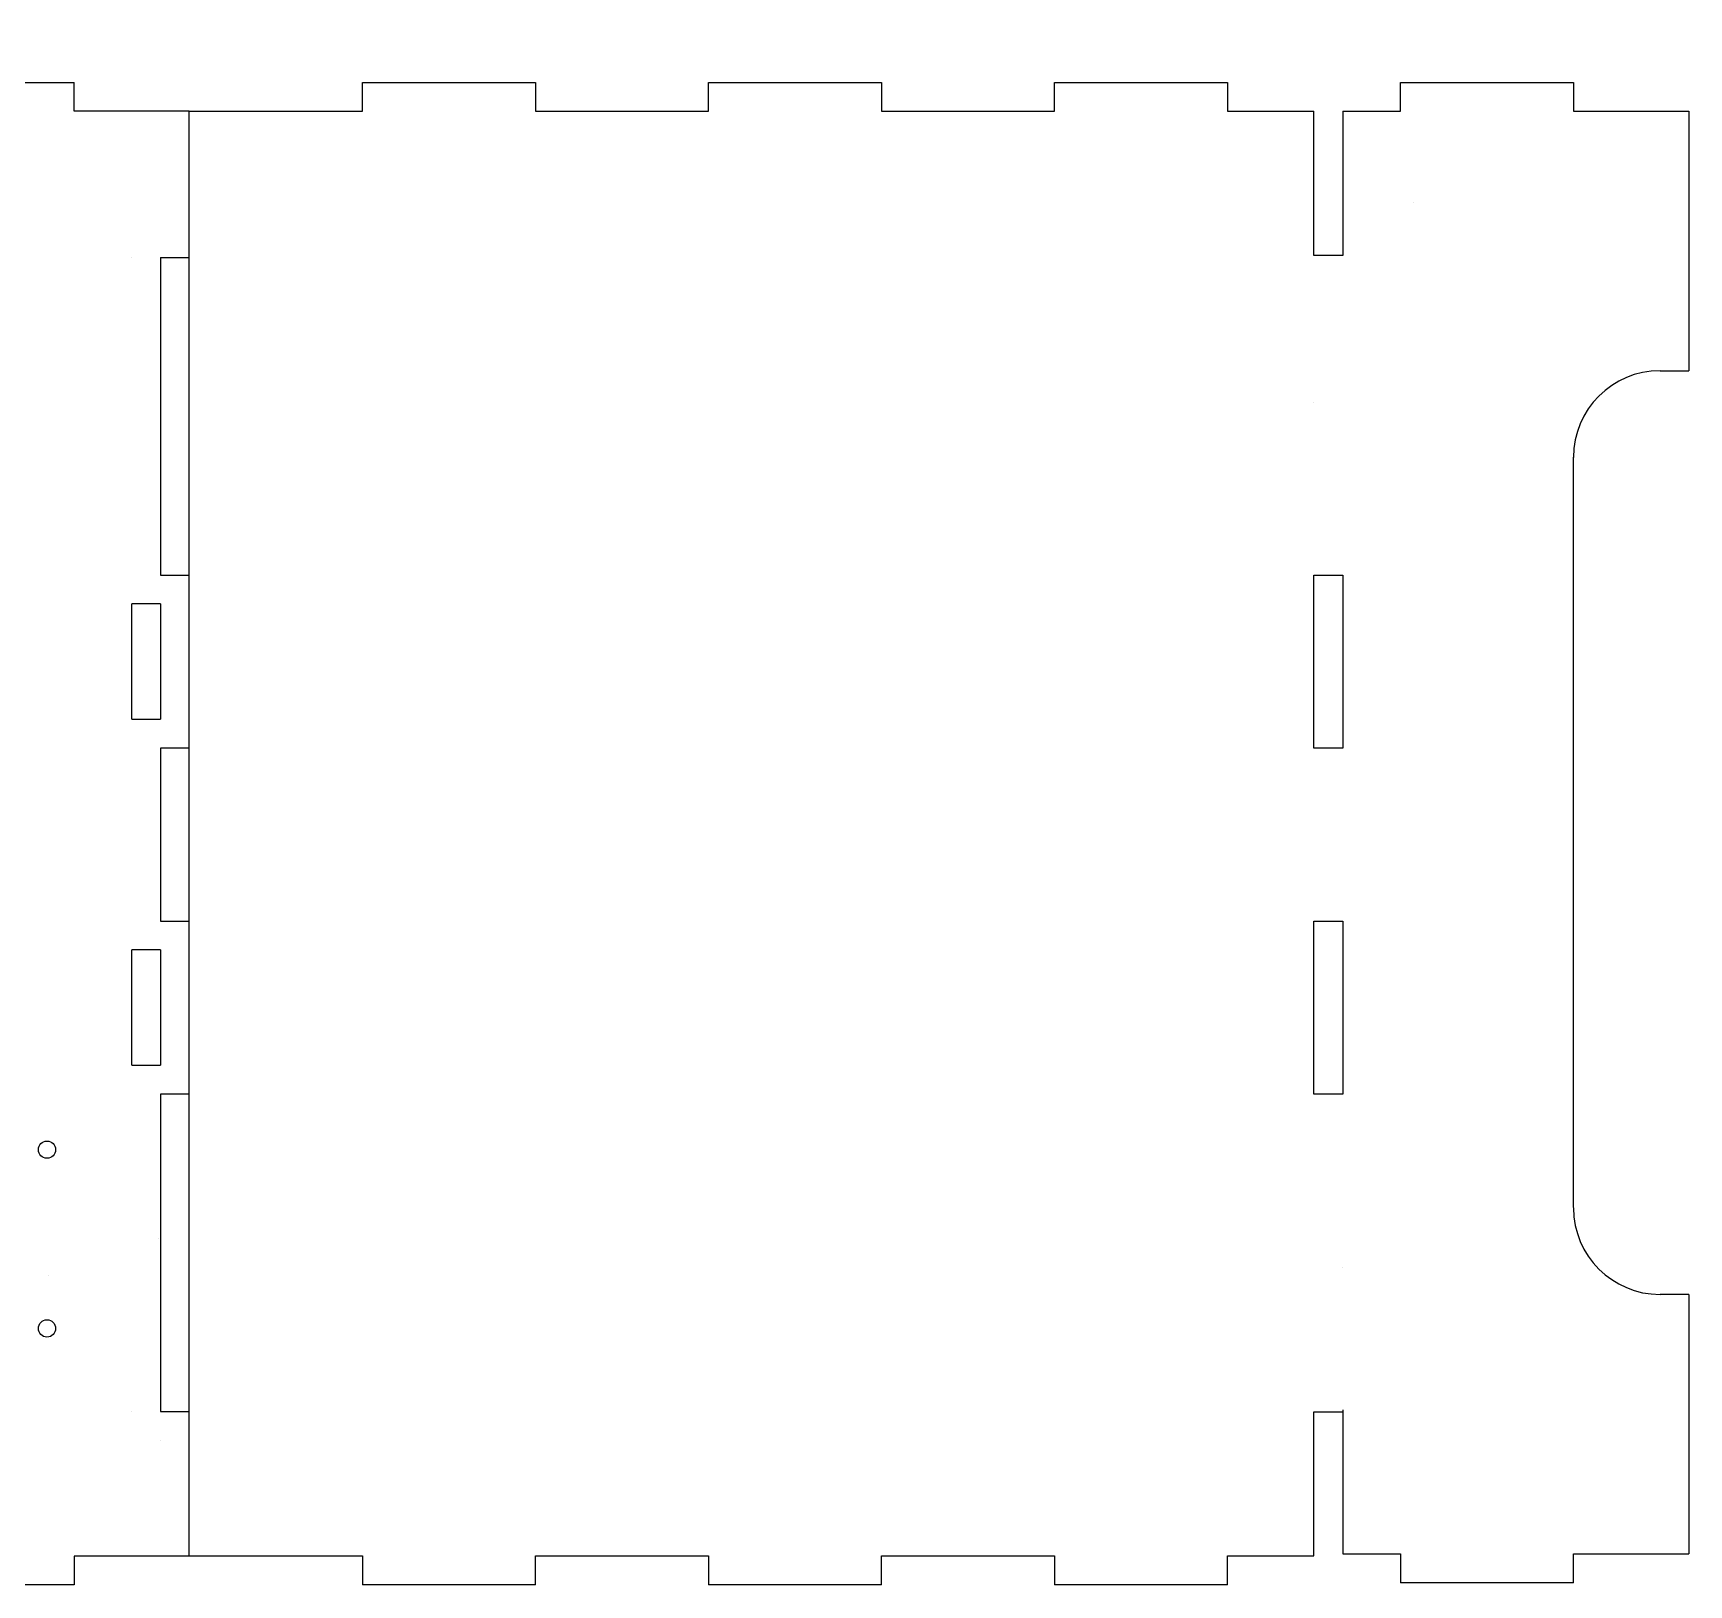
# Model space of a CAD drawing. Extents: x 2 to 592, y 26 to 295.
# Drawn here: x 304.8 to 591.9, y 26.2 to 295.3 of the extents above; entities that cross this region are included whole.
import ezdxf

# ---------------------------------------------------------------- set-up
doc = ezdxf.new("R2010")
doc.units = 0
doc.layers.add('EBENE_1', color=7, linetype='CONTINUOUS')

# ---------------------------------------------------------------- blocks, each defined once
blk = doc.blocks.new('BLOCK_63')
at = {"layer": 'EBENE_1'}
blk.add_lwpolyline([(331.93, 171.3), (326.94, 171.3)], dxfattribs=at)
blk = doc.blocks.new('BLOCK_64')
at = {"layer": 'EBENE_1'}
blk.add_lwpolyline([(326.94, 171.3), (326.94, 141.31)], dxfattribs=at)
blk = doc.blocks.new('BLOCK_65')
at = {"layer": 'EBENE_1'}
blk.add_lwpolyline([(326.94, 141.31), (331.93, 141.31)], dxfattribs=at)
blk = doc.blocks.new('BLOCK_68')
at = {"layer": 'EBENE_1'}
blk.add_lwpolyline([(331.93, 81.31), (331.93, 81.31)], dxfattribs=at)
blk = doc.blocks.new('BLOCK_69')
at = {"layer": 'EBENE_1'}
for points in [[(331.93, 141.31), (331.93, 141.31)], [(331.93, 111.31), (331.93, 111.31)]]:
    blk.add_lwpolyline(points, dxfattribs=at)
blk = doc.blocks.new('BLOCK_72')
at = {"layer": 'EBENE_1'}
blk.add_lwpolyline([(326.94, 51.31), (326.94, 51.31)], dxfattribs=at)
blk = doc.blocks.new('BLOCK_74')
at = {"layer": 'EBENE_1'}
blk.add_lwpolyline([(221.94, 26.23), (221.94, 31.23)], dxfattribs=at)
blk = doc.blocks.new('BLOCK_75')
at = {"layer": 'EBENE_1'}
blk.add_lwpolyline([(221.94, 31.23), (191.94, 31.23)], dxfattribs=at)
blk = doc.blocks.new('BLOCK_76')
at = {"layer": 'EBENE_1'}
blk.add_lwpolyline([(191.94, 31.23), (191.94, 26.23)], dxfattribs=at)
blk = doc.blocks.new('BLOCK_77')
at = {"layer": 'EBENE_1'}
blk.add_lwpolyline([(131.95, 26.23), (101.95, 26.23)], dxfattribs=at)
blk = doc.blocks.new('BLOCK_78')
at = {"layer": 'EBENE_1'}
blk.add_lwpolyline([(191.94, 26.23), (161.94, 26.23)], dxfattribs=at)
blk = doc.blocks.new('BLOCK_79')
at = {"layer": 'EBENE_1'}
blk.add_lwpolyline([(101.95, 26.23), (101.95, 31.23)], dxfattribs=at)
blk = doc.blocks.new('BLOCK_80')
at = {"layer": 'EBENE_1'}
blk.add_lwpolyline([(101.95, 31.23), (81.95, 31.23)], dxfattribs=at)
blk = doc.blocks.new('BLOCK_81')
at = {"layer": 'EBENE_1'}
blk.add_lwpolyline([(161.94, 26.23), (161.94, 31.23)], dxfattribs=at)
blk = doc.blocks.new('BLOCK_82')
at = {"layer": 'EBENE_1'}
blk.add_lwpolyline([(161.94, 31.23), (131.95, 31.23)], dxfattribs=at)
blk = doc.blocks.new('BLOCK_83')
at = {"layer": 'EBENE_1'}
blk.add_lwpolyline([(131.95, 31.23), (131.95, 26.23)], dxfattribs=at)
blk = doc.blocks.new('BLOCK_84')
at = {"layer": 'EBENE_1'}
blk.add_lwpolyline([(311.94, 26.23), (281.94, 26.23)], dxfattribs=at)
blk = doc.blocks.new('BLOCK_85')
at = {"layer": 'EBENE_1'}
blk.add_lwpolyline([(251.94, 26.23), (221.94, 26.23)], dxfattribs=at)
blk = doc.blocks.new('BLOCK_86')
at = {"layer": 'EBENE_1'}
blk.add_lwpolyline([(311.94, 31.23), (311.94, 26.23)], dxfattribs=at)
blk = doc.blocks.new('BLOCK_87')
at = {"layer": 'EBENE_1'}
blk.add_lwpolyline([(331.93, 31.23), (311.94, 31.23)], dxfattribs=at)
blk = doc.blocks.new('BLOCK_88')
at = {"layer": 'EBENE_1'}
blk.add_lwpolyline([(281.94, 26.23), (281.94, 31.23)], dxfattribs=at)
blk = doc.blocks.new('BLOCK_89')
at = {"layer": 'EBENE_1'}
blk.add_lwpolyline([(281.94, 31.23), (251.94, 31.23)], dxfattribs=at)
blk = doc.blocks.new('BLOCK_90')
at = {"layer": 'EBENE_1'}
blk.add_lwpolyline([(251.94, 31.23), (251.94, 26.23)], dxfattribs=at)
blk = doc.blocks.new('BLOCK_91')
at = {"layer": 'EBENE_1'}
for points in [[(81.95, 56.23), (81.95, 56.23)], [(81.95, 31.23), (81.95, 31.23)]]:
    blk.add_lwpolyline(points, dxfattribs=at)
blk = doc.blocks.new('BLOCK_92')
at = {"layer": 'EBENE_1'}
for points in [[(331.93, 56.31), (331.93, 56.31)], [(331.93, 31.31), (331.93, 31.31)]]:
    blk.add_lwpolyline(points, dxfattribs=at)
blk = doc.blocks.new('BLOCK_93')
at = {"layer": 'EBENE_1'}
blk.add_lwpolyline([(86.95, 56.23), (81.95, 56.23)], dxfattribs=at)
blk = doc.blocks.new('BLOCK_94')
at = {"layer": 'EBENE_1'}
blk.add_lwpolyline([(326.94, 56.31), (331.93, 56.31)], dxfattribs=at)
blk = doc.blocks.new('BLOCK_73')
at = {"layer": 'EBENE_1'}
for name in ['BLOCK_91', 'BLOCK_93', 'BLOCK_94', 'BLOCK_92', 'BLOCK_80', 'BLOCK_79', 'BLOCK_82', 'BLOCK_83', 'BLOCK_81', 'BLOCK_75', 'BLOCK_76', 'BLOCK_74', 'BLOCK_89', 'BLOCK_90', 'BLOCK_88', 'BLOCK_86', 'BLOCK_87', 'BLOCK_77', 'BLOCK_78', 'BLOCK_85', 'BLOCK_84']:
    blk.add_blockref(name, (0, 0), dxfattribs=at)
blk = doc.blocks.new('BLOCK_95')
at = {"layer": 'EBENE_1'}
blk.add_lwpolyline([(331.93, 111.31), (326.94, 111.31)], dxfattribs=at)
blk = doc.blocks.new('BLOCK_96')
at = {"layer": 'EBENE_1'}
blk.add_lwpolyline([(326.94, 111.31), (326.94, 56.31)], dxfattribs=at)
blk = doc.blocks.new('BLOCK_97')
at = {"layer": 'EBENE_1'}
blk.add_lwpolyline([(326.94, 74.96), (326.94, 74.96)], dxfattribs=at)
blk = doc.blocks.new('BLOCK_103')
at = {"layer": 'EBENE_1'}
blk.add_lwpolyline([(331.93, 261.3), (331.93, 261.3)], dxfattribs=at)
blk = doc.blocks.new('BLOCK_104')
at = {"layer": 'EBENE_1'}
for points in [[(331.93, 201.3), (331.93, 201.3)], [(331.93, 171.3), (331.93, 171.3)]]:
    blk.add_lwpolyline(points, dxfattribs=at)
blk = doc.blocks.new('BLOCK_105')
at = {"layer": 'EBENE_1'}
blk.add_lwpolyline([(331.93, 261.3), (331.93, 261.3)], dxfattribs=at)
blk = doc.blocks.new('BLOCK_111')
at = {"layer": 'EBENE_1'}
blk.add_lwpolyline([(331.93, 231.3), (331.93, 231.3)], dxfattribs=at)
blk = doc.blocks.new('BLOCK_112')
at = {"layer": 'EBENE_1'}
blk.add_lwpolyline([(326.94, 256.35), (326.94, 201.3)], dxfattribs=at)
blk = doc.blocks.new('BLOCK_113')
at = {"layer": 'EBENE_1'}
blk.add_lwpolyline([(326.94, 201.3), (331.93, 201.3)], dxfattribs=at)
blk = doc.blocks.new('BLOCK_114')
at = {"layer": 'EBENE_1'}
blk.add_lwpolyline([(321.94, 176.3), (326.94, 176.3)], dxfattribs=at)
blk = doc.blocks.new('BLOCK_115')
at = {"layer": 'EBENE_1'}
blk.add_lwpolyline([(321.94, 176.3), (321.94, 196.3)], dxfattribs=at)
blk = doc.blocks.new('BLOCK_116')
at = {"layer": 'EBENE_1'}
blk.add_lwpolyline([(326.94, 196.3), (326.94, 176.3)], dxfattribs=at)
blk = doc.blocks.new('BLOCK_117')
at = {"layer": 'EBENE_1'}
blk.add_lwpolyline([(326.94, 196.3), (321.94, 196.3)], dxfattribs=at)
blk = doc.blocks.new('BLOCK_118')
at = {"layer": 'EBENE_1'}
blk.add_lwpolyline([(321.94, 116.31), (326.94, 116.31)], dxfattribs=at)
blk = doc.blocks.new('BLOCK_119')
at = {"layer": 'EBENE_1'}
blk.add_lwpolyline([(321.94, 116.31), (321.94, 136.31)], dxfattribs=at)
blk = doc.blocks.new('BLOCK_120')
at = {"layer": 'EBENE_1'}
blk.add_lwpolyline([(326.94, 136.31), (326.94, 116.31)], dxfattribs=at)
blk = doc.blocks.new('BLOCK_121')
at = {"layer": 'EBENE_1'}
blk.add_lwpolyline([(326.94, 136.31), (321.94, 136.31)], dxfattribs=at)
blk = doc.blocks.new('BLOCK_123')
at = {"layer": 'EBENE_1'}
blk.add_lwpolyline([(326.94, 236.3), (326.94, 236.3)], dxfattribs=at)
blk = doc.blocks.new('BLOCK_124')
at = {"layer": 'EBENE_1'}
blk.add_lwpolyline([(321.94, 256.3), (321.94, 256.3)], dxfattribs=at)
blk = doc.blocks.new('BLOCK_125')
at = {"layer": 'EBENE_1'}
blk.add_lwpolyline([(326.94, 256.3), (326.94, 256.3)], dxfattribs=at)
blk = doc.blocks.new('BLOCK_126')
at = {"layer": 'EBENE_1'}
blk.add_lwpolyline([(326.94, 256.3), (326.94, 256.3)], dxfattribs=at)
blk = doc.blocks.new('BLOCK_122')
at = {"layer": 'EBENE_1'}
for name in ['BLOCK_124', 'BLOCK_125', 'BLOCK_126', 'BLOCK_123']:
    blk.add_blockref(name, (0, 0), dxfattribs=at)
blk = doc.blocks.new('BLOCK_127')
at = {"layer": 'EBENE_1'}
blk.add_lwpolyline([(326.94, 56.31), (326.94, 56.31)], dxfattribs=at)
blk = doc.blocks.new('BLOCK_128')
at = {"layer": 'EBENE_1'}
blk.add_lwpolyline([(321.94, 56.31), (321.94, 56.31)], dxfattribs=at)
blk = doc.blocks.new('BLOCK_129')
at = {"layer": 'EBENE_1'}
blk.add_lwpolyline([(326.94, 56.31), (326.94, 56.31)], dxfattribs=at)
blk = doc.blocks.new('BLOCK_130')
at = {"layer": 'EBENE_1'}
blk.add_lwpolyline([(326.94, 76.31), (326.94, 76.31)], dxfattribs=at)
blk = doc.blocks.new('BLOCK_143')
at = {"layer": 'EBENE_1'}
blk.add_open_spline([(307.25, 72.19), (306.43, 72.19), (305.75, 71.52), (305.75, 70.69), (305.75, 69.86), (306.43, 69.19), (307.25, 69.19), (308.08, 69.19), (308.75, 69.86), (308.75, 70.69), (308.75, 71.52), (308.08, 72.19), (307.25, 72.19), (307.25, 72.19), (307.25, 72.19), (307.25, 72.19), (307.25, 72.19), (307.25, 72.19), (307.25, 72.19)], degree=3, knots=[0, 0, 0, 0, 1, 1, 1, 2, 2, 2, 3, 3, 3, 4, 4, 4, 5, 5, 5, 6, 6, 6, 6], dxfattribs=at)
blk = doc.blocks.new('BLOCK_146')
at = {"layer": 'EBENE_1'}
blk.add_open_spline([(307.25, 103.19), (306.43, 103.19), (305.75, 102.52), (305.75, 101.69), (305.75, 100.86), (306.43, 100.19), (307.25, 100.19), (308.08, 100.19), (308.75, 100.86), (308.75, 101.69), (308.75, 102.52), (308.08, 103.19), (307.25, 103.19), (307.25, 103.19), (307.25, 103.19), (307.25, 103.19), (307.25, 103.19), (307.25, 103.19), (307.25, 103.19)], degree=3, knots=[0, 0, 0, 0, 1, 1, 1, 2, 2, 2, 3, 3, 3, 4, 4, 4, 5, 5, 5, 6, 6, 6, 6], dxfattribs=at)
blk = doc.blocks.new('BLOCK_155')
at = {"layer": 'EBENE_1'}
blk.add_lwpolyline([(307.47, 79.84), (307.47, 79.84)], dxfattribs=at)
blk = doc.blocks.new('BLOCK_156')
at = {"layer": 'EBENE_1'}
blk.add_lwpolyline([(307.47, 79.84), (307.47, 79.84)], dxfattribs=at)
blk = doc.blocks.new('BLOCK_162')
at = {"layer": 'EBENE_1'}
blk.add_lwpolyline([(586.92, 236.73), (591.92, 236.73)], dxfattribs=at)
blk = doc.blocks.new('BLOCK_163')
at = {"layer": 'EBENE_1'}
blk.add_open_spline([(586.92, 236.73), (578.64, 236.73), (571.92, 230), (571.92, 221.71), (571.92, 221.71), (571.92, 221.73), (571.92, 221.73)], degree=3, knots=[0, 0, 0, 0, 1, 1, 1, 2, 2, 2, 2], dxfattribs=at)
blk = doc.blocks.new('BLOCK_164')
at = {"layer": 'EBENE_1'}
blk.add_lwpolyline([(571.92, 91.66), (571.92, 221.65)], dxfattribs=at)
blk = doc.blocks.new('BLOCK_165')
at = {"layer": 'EBENE_1'}
blk.add_open_spline([(571.92, 91.59), (571.92, 83.3), (578.64, 76.59), (586.92, 76.59)], degree=3, dxfattribs=at)
blk = doc.blocks.new('BLOCK_166')
at = {"layer": 'EBENE_1'}
blk.add_lwpolyline([(591.92, 76.59), (586.92, 76.59)], dxfattribs=at)
blk = doc.blocks.new('BLOCK_167')
at = {"layer": 'EBENE_1'}
blk.add_lwpolyline([(591.92, 76.59), (591.92, 31.59)], dxfattribs=at)
blk = doc.blocks.new('BLOCK_168')
at = {"layer": 'EBENE_1'}
blk.add_lwpolyline([(591.92, 281.72), (591.92, 236.73)], dxfattribs=at)
blk = doc.blocks.new('BLOCK_169')
at = {"layer": 'EBENE_1'}
blk.add_lwpolyline([(541.92, 286.72), (571.92, 286.72)], dxfattribs=at)
blk = doc.blocks.new('BLOCK_170')
at = {"layer": 'EBENE_1'}
blk.add_lwpolyline([(481.93, 286.72), (511.92, 286.72)], dxfattribs=at)
blk = doc.blocks.new('BLOCK_171')
at = {"layer": 'EBENE_1'}
blk.add_lwpolyline([(361.93, 286.72), (391.93, 286.72)], dxfattribs=at)
blk = doc.blocks.new('BLOCK_172')
at = {"layer": 'EBENE_1'}
blk.add_lwpolyline([(421.93, 286.72), (451.93, 286.72)], dxfattribs=at)
blk = doc.blocks.new('BLOCK_173')
at = {"layer": 'EBENE_1'}
blk.add_lwpolyline([(391.93, 26.24), (361.93, 26.24)], dxfattribs=at)
blk = doc.blocks.new('BLOCK_174')
at = {"layer": 'EBENE_1'}
blk.add_lwpolyline([(451.93, 26.24), (421.93, 26.24)], dxfattribs=at)
blk = doc.blocks.new('BLOCK_175')
at = {"layer": 'EBENE_1'}
blk.add_lwpolyline([(571.92, 26.59), (541.92, 26.59)], dxfattribs=at)
blk = doc.blocks.new('BLOCK_176')
at = {"layer": 'EBENE_1'}
blk.add_lwpolyline([(511.92, 26.24), (481.93, 26.24)], dxfattribs=at)
blk = doc.blocks.new('BLOCK_177')
at = {"layer": 'EBENE_1'}
blk.add_lwpolyline([(331.93, 31.36), (331.93, 281.7)], dxfattribs=at)
blk = doc.blocks.new('BLOCK_178')
at = {"layer": 'EBENE_1'}
blk.add_lwpolyline([(391.93, 31.24), (421.93, 31.24)], dxfattribs=at)
blk = doc.blocks.new('BLOCK_179')
at = {"layer": 'EBENE_1'}
blk.add_lwpolyline([(391.93, 26.24), (391.93, 31.24)], dxfattribs=at)
blk = doc.blocks.new('BLOCK_180')
at = {"layer": 'EBENE_1'}
blk.add_lwpolyline([(421.93, 31.24), (421.93, 26.24)], dxfattribs=at)
blk = doc.blocks.new('BLOCK_181')
at = {"layer": 'EBENE_1'}
blk.add_lwpolyline([(571.92, 31.59), (591.92, 31.59)], dxfattribs=at)
blk = doc.blocks.new('BLOCK_182')
at = {"layer": 'EBENE_1'}
blk.add_lwpolyline([(571.92, 26.59), (571.92, 31.59)], dxfattribs=at)
blk = doc.blocks.new('BLOCK_183')
at = {"layer": 'EBENE_1'}
blk.add_lwpolyline([(361.93, 281.72), (361.93, 286.72)], dxfattribs=at)
blk = doc.blocks.new('BLOCK_184')
at = {"layer": 'EBENE_1'}
blk.add_lwpolyline([(331.93, 281.72), (361.93, 281.72)], dxfattribs=at)
blk = doc.blocks.new('BLOCK_185')
at = {"layer": 'EBENE_1'}
blk.add_lwpolyline([(541.92, 281.72), (541.92, 286.72)], dxfattribs=at)
blk = doc.blocks.new('BLOCK_186')
at = {"layer": 'EBENE_1'}
blk.add_lwpolyline([(511.92, 286.72), (511.92, 281.72)], dxfattribs=at)
blk = doc.blocks.new('BLOCK_187')
at = {"layer": 'EBENE_1'}
blk.add_lwpolyline([(451.93, 31.24), (481.93, 31.24)], dxfattribs=at)
blk = doc.blocks.new('BLOCK_188')
at = {"layer": 'EBENE_1'}
blk.add_lwpolyline([(451.93, 26.24), (451.93, 31.24)], dxfattribs=at)
blk = doc.blocks.new('BLOCK_189')
at = {"layer": 'EBENE_1'}
blk.add_lwpolyline([(481.93, 31.24), (481.93, 26.24)], dxfattribs=at)
blk = doc.blocks.new('BLOCK_190')
at = {"layer": 'EBENE_1'}
blk.add_lwpolyline([(481.93, 281.72), (481.93, 286.72)], dxfattribs=at)
blk = doc.blocks.new('BLOCK_191')
at = {"layer": 'EBENE_1'}
blk.add_lwpolyline([(451.93, 281.72), (481.93, 281.72)], dxfattribs=at)
blk = doc.blocks.new('BLOCK_192')
at = {"layer": 'EBENE_1'}
blk.add_lwpolyline([(451.93, 286.72), (451.93, 281.72)], dxfattribs=at)
blk = doc.blocks.new('BLOCK_193')
at = {"layer": 'EBENE_1'}
blk.add_lwpolyline([(511.92, 26.24), (511.92, 31.24)], dxfattribs=at)
blk = doc.blocks.new('BLOCK_194')
at = {"layer": 'EBENE_1'}
blk.add_lwpolyline([(541.92, 31.59), (541.92, 26.59)], dxfattribs=at)
blk = doc.blocks.new('BLOCK_195')
at = {"layer": 'EBENE_1'}
blk.add_lwpolyline([(421.93, 281.72), (421.93, 286.72)], dxfattribs=at)
blk = doc.blocks.new('BLOCK_196')
at = {"layer": 'EBENE_1'}
blk.add_lwpolyline([(391.93, 281.72), (421.93, 281.72)], dxfattribs=at)
blk = doc.blocks.new('BLOCK_197')
at = {"layer": 'EBENE_1'}
blk.add_lwpolyline([(391.93, 286.72), (391.93, 281.72)], dxfattribs=at)
blk = doc.blocks.new('BLOCK_198')
at = {"layer": 'EBENE_1'}
blk.add_lwpolyline([(331.93, 31.24), (361.93, 31.24)], dxfattribs=at)
blk = doc.blocks.new('BLOCK_199')
at = {"layer": 'EBENE_1'}
blk.add_lwpolyline([(361.93, 31.24), (361.93, 26.24)], dxfattribs=at)
blk = doc.blocks.new('BLOCK_200')
at = {"layer": 'EBENE_1'}
blk.add_lwpolyline([(571.92, 286.72), (571.92, 281.72)], dxfattribs=at)
blk = doc.blocks.new('BLOCK_201')
at = {"layer": 'EBENE_1'}
blk.add_lwpolyline([(571.92, 281.72), (591.92, 281.72)], dxfattribs=at)
blk = doc.blocks.new('BLOCK_202')
at = {"layer": 'EBENE_1'}
blk.add_lwpolyline([(526.92, 111.31), (526.92, 141.31)], dxfattribs=at)
blk = doc.blocks.new('BLOCK_203')
at = {"layer": 'EBENE_1'}
blk.add_lwpolyline([(531.92, 111.31), (526.92, 111.31)], dxfattribs=at)
blk = doc.blocks.new('BLOCK_204')
at = {"layer": 'EBENE_1'}
blk.add_lwpolyline([(526.92, 141.31), (531.92, 141.31)], dxfattribs=at)
blk = doc.blocks.new('BLOCK_205')
at = {"layer": 'EBENE_1'}
blk.add_lwpolyline([(531.92, 141.31), (531.92, 111.31)], dxfattribs=at)
blk = doc.blocks.new('BLOCK_206')
at = {"layer": 'EBENE_1'}
blk.add_lwpolyline([(511.92, 31.24), (526.92, 31.24)], dxfattribs=at)
blk = doc.blocks.new('BLOCK_207')
at = {"layer": 'EBENE_1'}
blk.add_lwpolyline([(531.92, 31.59), (541.92, 31.59)], dxfattribs=at)
blk = doc.blocks.new('BLOCK_208')
at = {"layer": 'EBENE_1'}
blk.add_lwpolyline([(526.92, 51.31), (526.92, 51.31)], dxfattribs=at)
blk = doc.blocks.new('BLOCK_209')
at = {"layer": 'EBENE_1'}
blk.add_lwpolyline([(531.92, 81.31), (531.92, 81.31)], dxfattribs=at)
blk = doc.blocks.new('BLOCK_210')
at = {"layer": 'EBENE_1'}
blk.add_lwpolyline([(531.92, 51.31), (531.92, 51.31)], dxfattribs=at)
blk = doc.blocks.new('BLOCK_211')
at = {"layer": 'EBENE_1'}
blk.add_lwpolyline([(531.92, 51.31), (531.92, 51.31)], dxfattribs=at)
blk = doc.blocks.new('BLOCK_212')
at = {"layer": 'EBENE_1'}
blk.add_lwpolyline([(526.92, 56.24), (531.92, 56.24)], dxfattribs=at)
blk = doc.blocks.new('BLOCK_213')
at = {"layer": 'EBENE_1'}
blk.add_lwpolyline([(531.92, 56.59), (531.92, 31.59)], dxfattribs=at)
blk = doc.blocks.new('BLOCK_214')
at = {"layer": 'EBENE_1'}
blk.add_lwpolyline([(526.92, 31.24), (526.92, 56.24)], dxfattribs=at)
blk = doc.blocks.new('BLOCK_215')
at = {"layer": 'EBENE_1'}
blk.add_lwpolyline([(511.92, 281.72), (526.92, 281.72)], dxfattribs=at)
blk = doc.blocks.new('BLOCK_216')
at = {"layer": 'EBENE_1'}
blk.add_lwpolyline([(531.92, 281.72), (541.92, 281.72)], dxfattribs=at)
blk = doc.blocks.new('BLOCK_217')
at = {"layer": 'EBENE_1'}
blk.add_lwpolyline([(531.92, 281.72), (531.92, 256.72)], dxfattribs=at)
blk = doc.blocks.new('BLOCK_218')
at = {"layer": 'EBENE_1'}
blk.add_lwpolyline([(531.92, 256.72), (526.92, 256.72)], dxfattribs=at)
blk = doc.blocks.new('BLOCK_219')
at = {"layer": 'EBENE_1'}
blk.add_lwpolyline([(526.92, 256.72), (526.92, 281.72)], dxfattribs=at)
blk = doc.blocks.new('BLOCK_220')
at = {"layer": 'EBENE_1'}
blk.add_lwpolyline([(531.92, 201.3), (531.92, 171.3)], dxfattribs=at)
blk = doc.blocks.new('BLOCK_221')
at = {"layer": 'EBENE_1'}
blk.add_lwpolyline([(531.92, 171.3), (526.92, 171.3)], dxfattribs=at)
blk = doc.blocks.new('BLOCK_222')
at = {"layer": 'EBENE_1'}
blk.add_lwpolyline([(526.92, 171.3), (526.92, 201.3)], dxfattribs=at)
blk = doc.blocks.new('BLOCK_223')
at = {"layer": 'EBENE_1'}
blk.add_lwpolyline([(526.92, 201.3), (531.92, 201.3)], dxfattribs=at)
blk = doc.blocks.new('BLOCK_224')
at = {"layer": 'EBENE_1'}
blk.add_lwpolyline([(531.92, 261.3), (531.92, 261.3)], dxfattribs=at)
blk = doc.blocks.new('BLOCK_225')
at = {"layer": 'EBENE_1'}
blk.add_lwpolyline([(526.92, 231.3), (526.92, 231.3)], dxfattribs=at)
blk = doc.blocks.new('BLOCK_226')
at = {"layer": 'EBENE_1'}
blk.add_lwpolyline([(544.21, 265.89), (544.21, 265.89)], dxfattribs=at)
blk = doc.blocks.new('BLOCK_227')
at = {"layer": 'EBENE_1'}
blk.add_lwpolyline([(526.92, 261.3), (526.92, 261.3)], dxfattribs=at)
blk = doc.blocks.new('BLOCK_228')
at = {"layer": 'EBENE_1'}
for points in [[(591.92, 281.63), (591.92, 281.63)], [(591.92, 31.67), (591.92, 31.67)]]:
    blk.add_lwpolyline(points, dxfattribs=at)
blk = doc.blocks.new('BLOCK_230')
at = {"layer": 'EBENE_1'}
blk.add_lwpolyline([(191.94, 281.73), (191.94, 286.73)], dxfattribs=at)
blk = doc.blocks.new('BLOCK_231')
at = {"layer": 'EBENE_1'}
blk.add_lwpolyline([(221.94, 281.73), (191.94, 281.73)], dxfattribs=at)
blk = doc.blocks.new('BLOCK_232')
at = {"layer": 'EBENE_1'}
blk.add_lwpolyline([(221.94, 286.73), (221.94, 281.73)], dxfattribs=at)
blk = doc.blocks.new('BLOCK_233')
at = {"layer": 'EBENE_1'}
blk.add_lwpolyline([(101.95, 286.73), (131.95, 286.73)], dxfattribs=at)
blk = doc.blocks.new('BLOCK_234')
at = {"layer": 'EBENE_1'}
blk.add_lwpolyline([(161.94, 286.73), (191.94, 286.73)], dxfattribs=at)
blk = doc.blocks.new('BLOCK_235')
at = {"layer": 'EBENE_1'}
blk.add_lwpolyline([(101.95, 286.73), (101.95, 281.73)], dxfattribs=at)
blk = doc.blocks.new('BLOCK_236')
at = {"layer": 'EBENE_1'}
blk.add_lwpolyline([(101.95, 281.73), (81.95, 281.73)], dxfattribs=at)
blk = doc.blocks.new('BLOCK_237')
at = {"layer": 'EBENE_1'}
blk.add_lwpolyline([(131.95, 281.73), (131.95, 286.73)], dxfattribs=at)
blk = doc.blocks.new('BLOCK_238')
at = {"layer": 'EBENE_1'}
blk.add_lwpolyline([(161.94, 281.73), (131.95, 281.73)], dxfattribs=at)
blk = doc.blocks.new('BLOCK_239')
at = {"layer": 'EBENE_1'}
blk.add_lwpolyline([(161.94, 286.73), (161.94, 281.73)], dxfattribs=at)
blk = doc.blocks.new('BLOCK_240')
at = {"layer": 'EBENE_1'}
blk.add_lwpolyline([(281.94, 286.73), (311.94, 286.73)], dxfattribs=at)
blk = doc.blocks.new('BLOCK_241')
at = {"layer": 'EBENE_1'}
blk.add_lwpolyline([(221.94, 286.73), (251.94, 286.73)], dxfattribs=at)
blk = doc.blocks.new('BLOCK_242')
at = {"layer": 'EBENE_1'}
blk.add_lwpolyline([(311.94, 281.73), (311.94, 286.73)], dxfattribs=at)
blk = doc.blocks.new('BLOCK_243')
at = {"layer": 'EBENE_1'}
blk.add_lwpolyline([(331.93, 281.73), (311.94, 281.73)], dxfattribs=at)
blk = doc.blocks.new('BLOCK_244')
at = {"layer": 'EBENE_1'}
blk.add_lwpolyline([(251.94, 281.73), (251.94, 286.73)], dxfattribs=at)
blk = doc.blocks.new('BLOCK_245')
at = {"layer": 'EBENE_1'}
blk.add_lwpolyline([(281.94, 281.73), (251.94, 281.73)], dxfattribs=at)
blk = doc.blocks.new('BLOCK_246')
at = {"layer": 'EBENE_1'}
blk.add_lwpolyline([(281.94, 286.73), (281.94, 281.73)], dxfattribs=at)
blk = doc.blocks.new('BLOCK_247')
at = {"layer": 'EBENE_1'}
for points in [[(81.95, 281.65), (81.95, 281.65)], [(81.95, 256.65), (81.95, 256.65)]]:
    blk.add_lwpolyline(points, dxfattribs=at)
blk = doc.blocks.new('BLOCK_248')
at = {"layer": 'EBENE_1'}
for points in [[(331.93, 281.73), (331.93, 281.73)], [(331.93, 257.96), (331.93, 257.96)]]:
    blk.add_lwpolyline(points, dxfattribs=at)
blk = doc.blocks.new('BLOCK_249')
at = {"layer": 'EBENE_1'}
blk.add_lwpolyline([(331.93, 256.3), (326.94, 256.3)], dxfattribs=at)
blk = doc.blocks.new('BLOCK_250')
at = {"layer": 'EBENE_1'}
blk.add_lwpolyline([(326.94, 256.3), (326.94, 256.3)], dxfattribs=at)
blk = doc.blocks.new('BLOCK_251')
at = {"layer": 'EBENE_1'}
blk.add_lwpolyline([(81.95, 256.3), (86.95, 256.3)], dxfattribs=at)
blk = doc.blocks.new('BLOCK_252')
at = {"layer": 'EBENE_1'}
blk.add_lwpolyline([(277.6, 295.27), (277.6, 295.27)], dxfattribs=at)
blk = doc.blocks.new('BLOCK_229')
at = {"layer": 'EBENE_1'}
for name in ['BLOCK_252', 'BLOCK_233', 'BLOCK_235', 'BLOCK_237', 'BLOCK_234', 'BLOCK_239', 'BLOCK_230', 'BLOCK_232', 'BLOCK_241', 'BLOCK_244', 'BLOCK_240', 'BLOCK_246', 'BLOCK_242', 'BLOCK_236', 'BLOCK_247', 'BLOCK_238', 'BLOCK_231', 'BLOCK_245', 'BLOCK_243', 'BLOCK_248', 'BLOCK_251', 'BLOCK_249', 'BLOCK_250']:
    blk.add_blockref(name, (0, 0), dxfattribs=at)

msp = doc.modelspace()

# ---------------------------------------------------------------- linework, layer by layer
at = {"layer": 'EBENE_1'}
msp.add_lwpolyline([(326.64, 86.28), (326.64, 86.28)], dxfattribs=at)

# ---------------------------------------------------------------- block references
for name in ['BLOCK_229', 'BLOCK_171', 'BLOCK_183', 'BLOCK_197', 'BLOCK_172', 'BLOCK_195', 'BLOCK_192', 'BLOCK_170', 'BLOCK_190', 'BLOCK_186', 'BLOCK_169', 'BLOCK_185', 'BLOCK_200', 'BLOCK_184', 'BLOCK_177', 'BLOCK_196', 'BLOCK_191', 'BLOCK_215', 'BLOCK_219', 'BLOCK_216', 'BLOCK_217', 'BLOCK_201', 'BLOCK_168', 'BLOCK_228', 'BLOCK_226', 'BLOCK_103', 'BLOCK_105', 'BLOCK_227', 'BLOCK_224', 'BLOCK_122', 'BLOCK_112', 'BLOCK_218', 'BLOCK_163', 'BLOCK_162', 'BLOCK_111', 'BLOCK_225', 'BLOCK_164', 'BLOCK_113', 'BLOCK_104', 'BLOCK_222', 'BLOCK_223', 'BLOCK_220', 'BLOCK_115', 'BLOCK_117', 'BLOCK_116', 'BLOCK_114', 'BLOCK_63', 'BLOCK_64', 'BLOCK_221', 'BLOCK_65', 'BLOCK_69', 'BLOCK_202', 'BLOCK_204', 'BLOCK_205', 'BLOCK_119', 'BLOCK_121', 'BLOCK_120', 'BLOCK_118', 'BLOCK_95', 'BLOCK_96', 'BLOCK_203', 'BLOCK_146', 'BLOCK_165', 'BLOCK_68', 'BLOCK_209', 'BLOCK_155', 'BLOCK_156', 'BLOCK_130', 'BLOCK_97', 'BLOCK_166', 'BLOCK_167', 'BLOCK_143', 'BLOCK_73', 'BLOCK_128', 'BLOCK_127', 'BLOCK_129', 'BLOCK_212', 'BLOCK_214', 'BLOCK_213', 'BLOCK_72', 'BLOCK_208', 'BLOCK_210', 'BLOCK_211', 'BLOCK_207', 'BLOCK_194', 'BLOCK_181', 'BLOCK_182', 'BLOCK_198', 'BLOCK_199', 'BLOCK_178', 'BLOCK_179', 'BLOCK_180', 'BLOCK_187', 'BLOCK_188', 'BLOCK_189', 'BLOCK_193', 'BLOCK_206', 'BLOCK_173', 'BLOCK_174', 'BLOCK_176', 'BLOCK_175']:
    msp.add_blockref(name, (0, 0), dxfattribs=at)

doc.saveas('drawing.dxf')
